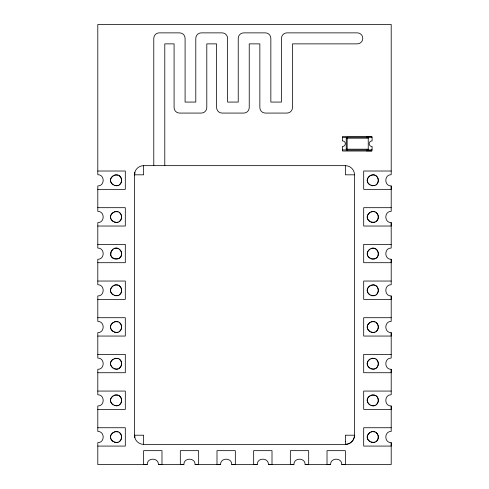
<?xml version="1.0" encoding="UTF-8"?>
<svg xmlns="http://www.w3.org/2000/svg" width="489" height="489" viewBox="0 0 489 489"><rect width="100%" height="100%" fill="white"/><g stroke="black" fill="none" stroke-linecap="round" stroke-linejoin="round"><path stroke-width="0.73" d="M143.644 165.649L143.644 174.817L134.475 174.817A9.169 9.169 0 0 1 143.644 165.649L345.356 165.649A9.169 9.169 0 0 1 354.525 174.817L354.525 435.21C354.556 440.118 350.265 444.409 345.356 444.379L143.644 444.379L143.644 435.21L134.475 435.21L134.475 174.817L134.787 172.525M367.325 150.074L347.153 150.105A0.917 0.917 0 0 1 346.603 149.921L342.386 149.921L342.386 146.431A2.751 2.751 0 0 0 345.32 143.687A2.751 2.751 0 0 0 342.386 140.942L342.386 137.452L346.603 137.452A0.917 0.917 0 0 1 347.153 137.268L367.325 137.268A0.917 0.917 0 0 1 367.875 137.452L372.092 137.452L372.092 140.942A2.751 2.751 0 0 0 369.158 143.687A2.751 2.751 0 0 0 372.092 146.431L372.092 149.921L367.875 149.921A0.917 0.917 0 0 1 367.325 150.105A0.917 0.917 0 0 0 368.241 149.188L368.241 138.185A0.917 0.917 0 0 0 367.325 137.268L367.325 137.299M391.2 442.655L391.2 464.55L341.799 464.55C341.976 457.386 330.399 457.386 330.576 464.55L305.124 464.55C305.301 457.386 293.724 457.386 293.901 464.55L268.449 464.55C268.626 457.386 257.049 457.386 257.226 464.55L231.774 464.55C231.951 457.386 220.374 457.386 220.551 464.55L195.099 464.55C195.276 457.386 183.699 457.386 183.876 464.55L158.424 464.55C158.601 457.386 147.024 457.386 147.201 464.55L97.8 464.55L97.8 442.655C104.964 442.832 104.964 431.255 97.8 431.432L97.8 405.98C104.964 406.157 104.964 394.58 97.8 394.757L97.8 369.305C104.964 369.482 104.964 357.905 97.8 358.082L97.8 332.63C104.964 332.807 104.964 321.23 97.8 321.407L97.8 295.955C104.964 296.132 104.964 284.555 97.8 284.732L97.8 259.28C104.964 259.457 104.964 247.88 97.8 248.057L97.8 222.605C104.964 222.782 104.964 211.205 97.8 211.382L97.8 185.93C104.964 186.107 104.964 174.53 97.8 174.707L97.8 24.45L391.2 24.45L391.2 174.707C384.036 174.53 384.036 186.107 391.2 185.93L391.2 211.382C384.036 211.205 384.036 222.782 391.2 222.605L391.2 248.057C384.036 247.88 384.036 259.457 391.2 259.28L391.2 284.732C384.036 284.555 384.036 296.132 391.2 295.955L391.2 321.407C384.036 321.23 384.036 332.807 391.2 332.63L391.2 358.082C384.036 357.905 384.036 369.482 391.2 369.305L391.2 394.757C384.036 394.58 384.036 406.157 391.2 405.98L391.2 431.432C384.036 431.255 384.036 442.832 391.2 442.655L391.2 446.078L363.694 446.078L363.694 427.741L391.2 427.741M391.2 405.98L391.2 409.403L363.694 409.403L363.694 391.066L391.2 391.066M391.2 369.305L391.2 372.728L363.694 372.728L363.694 354.391L391.2 354.391M391.2 332.63L391.2 336.053L363.694 336.053L363.694 317.716L391.2 317.716M391.2 295.955L391.2 299.378L363.694 299.378L363.694 281.041L391.2 281.041M391.2 259.28L391.2 262.703L363.694 262.703L363.694 244.366L391.2 244.366M391.2 222.605L391.2 226.028L363.694 226.028L363.694 207.691L391.2 207.691M391.2 185.93L391.2 189.353L363.694 189.353L363.694 171.016L391.2 171.016M134.787 172.764L134.475 174.817L134.787 174.206M134.787 173.137L134.475 174.817L134.787 173.632M113.063 175.759C104.273 182.837 120.685 191.566 121.639 180.319C120.679 169.09 104.31 177.764 113.038 184.866M113.063 212.434C104.273 219.512 120.685 228.241 121.639 216.994C120.679 205.765 104.31 214.439 113.038 221.541M113.051 249.109C103.026 258.626 125.337 264.256 121.009 251.114C112.727 240.111 104.573 261.548 118.093 258.809M119.218 258.229C122.372 256.212 122.378 251.138 119.23 249.115M113.063 285.784C103.601 294.017 123.02 301.456 121.474 288.999C118.466 279.286 105.037 288.791 113.038 294.891M113.063 322.459C104.273 329.537 120.685 338.266 121.639 327.019C120.679 315.79 104.31 324.464 113.038 331.566M113.063 359.134C104.964 365.124 118.619 374.739 121.486 364.977C122.904 352.587 103.668 360.038 113.038 368.241M113.063 395.809C104.249 402.948 120.728 411.561 121.639 400.369C120.679 389.14 104.31 397.814 113.038 404.916M369.776 175.759C360.375 183.943 379.617 191.443 378.211 179.041C375.259 169.237 361.762 178.827 369.77 184.873M375.943 184.873C379.097 182.862 379.103 177.788 375.955 175.765M113.063 432.484C104.273 439.562 120.685 448.291 121.639 437.044C120.679 425.815 104.31 434.489 113.038 441.591M369.776 212.434C360.375 220.618 379.617 228.118 378.211 215.716C375.259 205.912 361.762 215.502 369.77 221.548M375.943 221.548C379.097 219.537 379.103 214.463 375.955 212.44M369.776 249.109C360.375 257.293 379.617 264.793 378.211 252.391C375.259 242.587 361.762 252.177 369.77 258.223M375.943 258.223C381.316 254.94 376.689 246.016 370.906 248.528M369.776 285.784C361.016 292.868 377.398 301.591 378.364 290.344C377.41 279.115 361.016 287.795 369.77 294.898M375.943 294.898C379.097 292.887 379.103 287.813 375.955 285.79M369.788 322.453C361.01 329.458 377.294 338.351 378.364 327.019C377.257 315.588 361.163 324.629 369.763 331.566M369.788 359.128C360.943 366.218 377.422 374.922 378.364 363.694C377.453 352.52 361.004 361.078 369.763 368.241M369.788 395.803C361.609 401.903 375.332 411.39 378.211 401.652C379.629 389.268 360.393 396.707 369.763 404.916M369.788 432.478C360.326 440.717 379.745 448.156 378.199 435.699C375.222 426.047 361.738 435.491 369.763 441.591M119.212 184.879C122.372 182.868 122.378 177.788 119.23 175.765M119.212 221.554C122.372 219.543 122.378 214.463 119.23 212.44M119.212 294.904C122.372 292.893 122.378 287.813 119.23 285.79M119.212 331.579C122.391 329.574 122.378 324.488 119.23 322.465M119.212 368.254C122.372 366.243 122.378 361.163 119.23 359.14M119.212 404.929C122.372 402.918 122.378 397.838 119.23 395.815M119.212 441.604C122.391 439.599 122.378 434.513 119.23 432.49M375.937 331.579C379.097 329.568 379.103 324.488 375.955 322.465M375.937 368.254C379.109 366.243 379.091 361.163 375.955 359.14M375.937 404.929C379.097 402.918 379.103 397.838 375.955 395.815M375.937 441.604C379.097 439.593 379.103 434.513 375.955 432.49M370.906 175.178L373.492 174.854L374.819 175.178M114.181 248.528L116.767 248.204L118.093 248.528M374.819 185.459L372.233 185.783L370.906 185.459M370.906 211.853L373.492 211.529L374.819 211.853M374.819 222.134L372.233 222.458L370.906 222.134M374.819 258.809L372.233 259.133L370.906 258.809M370.906 285.203L373.492 284.879L374.819 285.203M374.819 295.484L372.233 295.808L370.906 295.484M114.175 175.178L115.508 174.854L118.087 175.172M118.1 185.459L116.767 185.783L114.188 185.465M114.175 211.853L115.508 211.529L118.087 211.847M118.1 222.134L116.767 222.458L114.188 222.14M114.175 285.203L115.508 284.879L118.087 285.197M118.1 295.484L116.767 295.808L114.188 295.49M114.175 321.878L115.508 321.554L118.087 321.872M118.1 332.159L116.767 332.483L114.188 332.165M114.175 358.553L115.508 358.229L118.087 358.547M118.1 368.834L116.767 369.158L114.188 368.84M370.9 321.878L372.233 321.554L374.812 321.872M114.175 395.228L115.508 394.904L118.087 395.222M374.825 332.159L373.492 332.483L370.913 332.165M118.1 405.509L116.767 405.833L114.188 405.515M370.9 358.553L372.233 358.229L374.812 358.547M114.175 431.903L115.508 431.579L118.087 431.897M374.825 368.834L373.492 369.158L370.913 368.84M118.1 442.184L116.767 442.508L114.188 442.19M370.9 395.228L372.233 394.904L374.812 395.222M374.825 405.509L373.492 405.833L370.913 405.515M370.9 431.903L372.233 431.579L374.812 431.897M374.825 442.184L373.492 442.508L370.913 442.19M346.236 138.185A0.917 0.917 0 0 1 347.153 137.268L347.153 150.105A0.917 0.917 0 0 1 346.236 149.188L346.236 138.185L368.241 138.185M346.236 149.188L368.241 149.188M97.8 171.016L125.306 171.016L125.306 189.353L97.8 189.353M354.525 174.817L345.356 174.817L345.356 165.649M97.8 207.691L125.306 207.691L125.306 226.028L97.8 226.028M97.8 244.366L125.306 244.366L125.306 262.703L97.8 262.703M97.8 281.041L125.306 281.041L125.306 299.378L97.8 299.378M97.8 317.716L125.306 317.716L125.306 336.053L97.8 336.053M97.8 354.391L125.306 354.391L125.306 372.728L97.8 372.728M97.8 391.066L125.306 391.066L125.306 409.403L97.8 409.403M97.8 427.741L125.306 427.741L125.306 446.078L97.8 446.078M147.232 464.416L143.644 464.416L143.644 450.662L161.981 450.662L161.981 464.416L158.393 464.416M183.907 464.416L180.319 464.416L180.319 450.662L198.656 450.662L198.656 464.416L195.068 464.416M220.582 464.416L216.994 464.416L216.994 450.662L235.331 450.662L235.331 464.416L231.743 464.416M257.257 464.416L253.669 464.416L253.669 450.662L272.006 450.662L272.006 464.416L268.418 464.416M293.932 464.416L290.344 464.416L290.344 450.662L308.681 450.662L308.681 464.416L305.093 464.416M330.607 464.416L327.019 464.416L327.019 450.662L345.356 450.662L345.356 464.416L341.768 464.416M134.787 435.821L134.475 435.21L134.787 437.502M134.787 436.396L134.475 435.21A9.169 9.169 0 0 0 143.644 444.379M134.787 436.891L134.475 435.21L134.787 437.264M371.909 137.452L371.909 136.352L342.569 136.352L342.569 137.452M371.909 149.921L371.909 151.022L342.569 151.022L342.569 149.921M371.542 137.452L371.542 136.535L366.408 136.535L366.408 137.268M371.542 149.921L371.542 150.838L366.408 150.838L366.408 150.105M164.787 165.685L164.787 43.869L174.084 43.869L174.084 107.574A5.501 5.501 0 0 0 179.585 113.075L201.297 113.075A5.501 5.501 0 0 0 206.798 107.574L206.798 43.869L216.609 43.869L216.609 107.574A5.501 5.501 0 0 0 222.11 113.075L243.73 113.075A5.501 5.501 0 0 0 249.231 107.574L249.231 43.869L259.848 43.869L259.848 107.574A5.501 5.501 0 0 0 265.35 113.075L286.97 113.075A5.501 5.501 0 0 0 292.471 107.574L292.471 43.869L357.294 43.869A5.501 5.501 0 0 0 362.795 38.368A5.501 5.501 0 0 0 357.294 32.867L286.97 32.867A5.501 5.501 0 0 0 281.468 38.368L281.468 102.073L270.851 102.073L270.851 38.368A5.501 5.501 0 0 0 265.35 32.867L243.73 32.867A5.501 5.501 0 0 0 238.229 38.368L238.229 102.073L227.611 102.073L227.611 38.368A5.501 5.501 0 0 0 222.11 32.867L201.297 32.867A5.501 5.501 0 0 0 195.796 38.368L195.796 102.073L185.087 102.073L185.087 38.368A5.501 5.501 0 0 0 179.585 32.867L159.286 32.867A5.501 5.501 0 0 0 153.784 38.368L153.784 165.661M345.356 441.695L345.356 444.379A9.169 9.169 0 0 0 354.525 435.21L345.356 435.21L345.356 441.695"/></g></svg>
